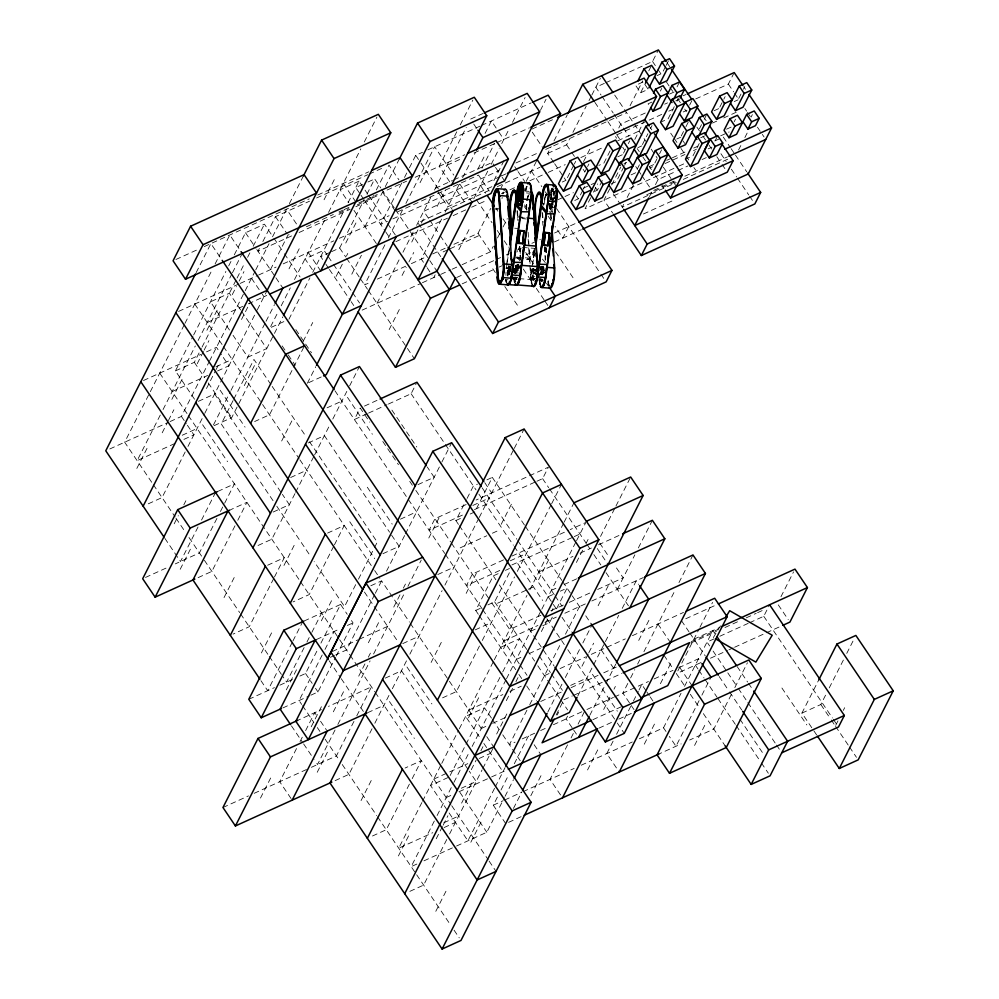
<?xml version="1.0" encoding="UTF-8"?>
<svg xmlns="http://www.w3.org/2000/svg" width="999" height="999" viewBox="0 0 999 999"><rect width="100%" height="100%" fill="white"/><g stroke="black" fill="none" stroke-linecap="round" stroke-linejoin="round"><path stroke-width="0.75" stroke-dasharray="5 3.75" d="M516.208 267.307L516.258 266.308M533.841 268.556L533.953 269.305A5.732 1.399 -85.5 0 0 533.179 275.349A5.732 1.399 -85.5 0 0 534.128 279.046L534.053 279.895M515.609 268.868L515.846 269.917L511.95 269.605M541.046 270.729L541.283 271.915M533.429 279.732L533.616 278.396L537.512 278.696M517.232 266.283L517.132 264.76A7.418 1.811 -85.5 0 0 515.122 273.551M534.415 279.832L534.453 278.983M542.245 279.608L542.12 280.981M542.669 268.294L542.594 266.833M508.429 265.984L508.516 267.307L511.113 267.507M532.942 278.384L533.279 276.86M542.907 279.757L542.819 280.469L538.911 280.182M516.495 277.66L516.495 279.333M540.072 268.082L542.944 268.244L543.194 266.721M515.984 277.01L515.796 278.758M541.258 279.77L541.233 280.756M541.695 268.306L541.745 269.917M518.818 268.431L516.246 267.907M510.664 266.009L510.439 266.958M507.554 275.949L507.842 274.862M506.543 264.91L509.128 246.691M507.105 263.411L506.456 267.969A13.162 3.222 -85.5 0 0 505.944 275.524M507.255 262.35L509.552 246.129M509.502 249.65L508.254 255.319M531.63 283.704A13.162 3.222 -85.5 0 1 531.555 269.942L534.565 248.701M534.552 251.199L531.893 269.967A13.162 3.222 -85.5 0 0 531.98 283.728M534.502 254.72L533.678 257.33M533.753 279.683L533.878 278.871M549.475 204.77L549.662 203.396M550.736 195.866L550.836 195.18A11.401 2.785 -85.5 0 1 553.246 187.375M551.835 202.735L553.334 192.17C553.833 189.897 555.094 194.43 553.746 191.134M552.185 202.76L554.17 191.196M538.961 280.107L541.52 280.419L541.67 279.483M515.634 267.357L518.419 266.908L518.506 265.896L515.896 265.672M541.071 269.368L543.856 268.918L543.931 267.907L541.333 267.67M553.409 192.258L553.683 191.458M553.746 192.283L554.083 191.471L553.259 200.212L554.52 197.74M542.794 274.675L542.882 272.19L543.244 273.451M532.754 275.749L533.179 274.725M509.54 272.178C510.089 265.921 508.329 274.051 509.49 272.39M518.031 266.845L518.431 265.684L515.322 265.422M542.469 266.858L542.332 268.619M543.456 268.856L543.868 267.682L540.759 267.42M552.21 203.684L552.422 204.233M517.032 264.86L516.895 266.621M544.318 273.052L540.422 272.739L544.193 273.489M516.121 278.309L513.199 278.546M533.429 277.797L533.066 278.671L534.94 278.821M516.633 279.221L516.82 277.597L509.989 277.148M517.769 264.71L517.507 266.246L515.484 266.084M507.742 272.727L507.317 273.751L509.915 273.988M515.771 268.144L518.818 267.807L515.971 267.607M554.183 197.715L552.922 200.187L553.921 191.621M552.26 204.033L552.122 203.571M196.179 272.59L210.889 243.581L221.316 259.041M184.253 324.775L124.675 442.207L152.485 483.404M184.952 323.401L212.287 269.518M215.085 263.998L229.807 234.99L242.257 253.446M194.543 399.225L175.424 370.904L192.944 336.363M193.644 334.977L225.886 271.441M228.684 265.909L231.493 260.389M234.29 254.857L245.504 232.755L264.423 224.163L273.114 237.038M160.265 415.072L137.138 460.651L175.437 443.244M163.062 409.54L195.305 345.991M198.114 340.472L231.743 274.163M232.455 272.777L241.558 254.82M136.826 468.431L148.501 445.404M171.865 399.35L183.554 376.336M206.905 330.282L218.594 307.255M175.424 370.904L194.33 362.3L201.336 348.489M202.048 347.103L236.388 279.42M237.088 278.034L244.792 262.837M247.602 257.317L250.399 251.785M253.209 246.266L264.423 224.163M162.2 432.779L167.695 421.94M168.381 420.591L173.876 409.752M197.24 363.698L203.421 351.511M204.108 350.162L208.916 340.684M232.28 294.63L236.401 286.501M239.148 281.094L243.968 271.603M259.365 248.451L257.967 251.211L292.008 235.727M262.862 241.533L275.487 216.671L309.528 201.199M170.067 421.566L181.418 416.408L208.754 362.525M209.453 361.151L244.493 292.07M245.192 290.697L255.007 271.353M255.707 269.967L269.031 243.731M272.527 236.813L286.551 209.191L299.001 227.647M289.348 203.659L304.071 174.65M206.481 388.524L215.409 370.916M216.096 369.568L218.157 365.497M241.521 319.455L249.775 303.197M270.417 269.668L287.937 235.127L290.771 233.841M185.177 451.973L162.05 497.564L145.842 504.932M187.974 446.453L204.383 414.135M204.795 413.299L256.955 310.527M257.367 309.69L267.17 290.347M289.023 268.831L300.699 245.816M324.063 199.763L335.751 176.736M213.486 424.875L230.307 391.72M231.006 390.347L265.347 322.652M266.059 321.266L274.463 304.695M233.067 400.587L221.229 423.926L273.339 501.111M233.754 399.225L253.946 359.428L271.316 385.152M270.692 326.523L278.396 311.326M281.206 305.806L290.309 287.849M294.518 279.558L325.761 217.932M328.571 212.4L360.814 148.863M364.31 141.945L376.923 117.083M174.201 523.788L178.322 515.659M183.816 504.832L185.876 500.761M244.28 385.639L255.956 362.625M214.136 425.649L231.706 417.657L273.751 334.777M274.45 333.391L282.867 316.82M288.898 319.305L309.927 277.859M312.724 272.34L344.555 209.64M348.064 202.722L358.991 181.169L367.682 194.043M198.027 526.985L180.507 561.525L177.023 556.368M201.523 520.079L215.547 492.457M331.543 251.686L339.648 248.002L364.173 199.65M366.97 194.131L374.687 178.933L380.769 187.949M180.195 569.293L191.87 546.266M345.766 243.044L357.442 220.017M373.551 195.467L371.441 199.613L355.844 206.706M376.348 189.947L388.961 165.085L398.926 179.845M303.109 341.471L312.737 322.502M336.089 276.461L342.969 262.912M346.403 256.144L347.777 253.434M216.933 518.394L199.413 552.922L175.3 563.886M220.442 511.476L223.951 504.57M224.65 503.196L234.465 483.853L218.244 491.221M303.846 347.09L269.505 414.785L254.645 421.541M364.985 226.673L382.505 192.133L406.618 181.169M385.314 186.613L399.325 158.978M351.785 274.226L361.413 255.269M401.71 182.992L380.681 224.438L387.437 221.366M404.508 177.472L408.716 169.181M409.415 167.795L415.721 155.369L422.477 152.298M235.002 525.786L211.875 571.378L195.667 578.746M237.799 520.267L246.915 502.31L230.707 509.677M307.355 383.266L315.771 366.695M281.656 441.009L293.331 417.982M384.877 244.855L364.56 284.915L370.229 282.33M388.386 237.937L402.397 210.314M405.906 203.409L434.64 146.766L453.758 175.087M420.03 182.705L431.705 159.678M456.768 131.806L439.248 166.333L451.71 184.79M460.277 124.887L472.889 100.025M224.026 597.602L235.702 574.575M377.01 303.371L400.137 257.779M402.947 252.248L413.998 230.457M416.595 225.337L431.68 195.617M434.478 190.085L466.258 127.46M411.75 242.058L417.932 229.87M421.366 223.102L423.426 219.043M402.073 275.487L406.193 267.357M408.941 261.938L413.761 252.46M437.112 206.418L445.367 190.16M294.955 493.631L271.828 539.21L255.619 546.578M295.654 492.245L313.886 456.331M314.585 454.945L329.995 424.55M332.804 419.031L346.815 391.396M349.625 385.876L359.44 366.533M441.62 219.056L421.303 259.116L426.286 266.496M445.129 212.15L459.84 183.142M462.587 177.685L475.262 152.747M485.077 133.404L491.383 120.966L498.026 130.819M389.16 329.595L400.836 306.568M477.747 169.343L484.615 155.794M273.776 578.384L249.238 626.735L233.029 634.115M274.475 577.01L284.29 557.667L266.721 565.646M481.968 168.169L494.592 143.307M283.978 565.434L295.654 542.407M433.753 277.572L435.152 274.8M473.701 198.826L487.724 171.204M491.221 164.286L499.163 148.639M501.735 143.569L508.978 129.296M512.487 122.39L525.099 97.527M458.816 249.688L470.492 226.661M493.856 180.619L504.17 160.302M261.388 652.959L273.077 629.944M453.921 244.28L478.034 233.316L490.659 208.454M501.161 187.737L502.572 184.965M540.409 110.365L546.016 99.313M333.728 546.228L309.203 594.58L292.982 601.947M334.428 544.842L344.243 525.499L326.673 533.491M388.411 404.046L411.113 393.731L416.308 383.491M292.232 642.345L267.695 690.696L260.751 680.394M292.932 640.971L302.747 621.628M462.125 264.673L490.497 251.773L493.294 246.241M497.502 237.962L499.6 233.816M503.109 226.91L507.317 218.619M526.186 181.418L536.563 160.951M553.783 162.425L547.689 153.421L551.198 146.516M553.995 140.984L567.32 114.735M517.507 218.269L517.944 217.395M304.133 647.564L286.613 682.105L282.267 675.661M306.943 642.032L311.139 633.753M311.85 632.367L321.653 613.024M286.301 689.872L297.989 666.845M321.353 620.804L333.029 597.777M547.689 153.421L566.608 144.818L569.405 139.298M572.914 132.38L586.226 106.144M589.035 100.612L591.133 96.466M591.833 95.092L600.349 78.309M516.908 252.073L517.619 250.674M518.331 249.263L519.405 247.165M299.85 676.086L305.532 673.501L318.144 648.638M320.941 643.106L340.572 604.432L347.215 614.273M520.229 253.546L520.304 247.203L519.867 248.064L521.391 248.189M355.681 584.652L344.543 606.618L314.148 561.588M358.466 579.17L373.788 548.975M374.488 547.602L377.272 542.12L309.528 441.77M322.202 654.969L299.076 700.549L301.673 704.42M325 649.437L334.116 631.48M554.283 200.287L552.385 204.545M573.626 165.409L566.071 180.307L562.287 182.03M574.313 164.061L575.686 161.351M534.702 248.651L529.445 259.016L522.04 258.429M534.615 250.549L529.982 259.665L513.698 258.391M260.477 798.076L272.153 775.062M583.566 161.563L590.434 148.014M310.889 695.179L317.982 691.957L335.502 657.417M336.201 656.043L353.022 622.889L350.537 619.193M586.937 167.844L584.977 171.716L581.193 173.426M587.599 166.558L588.911 163.973M296.516 748.551L279.695 781.705L291.321 798.938M300.025 741.645L302.822 736.126M305.632 730.594L314.747 712.637L317.232 716.333M374.6 594.68L346.566 649.937L335.764 654.845M375.299 593.294L383.017 578.096M386.513 571.191L404.745 535.277M405.444 533.891L441.183 463.436M441.883 462.062L451.698 442.719M582.692 190.547L578.521 198.764L574.737 200.487M583.379 189.186L584.777 186.451M311.213 726.773L322.902 703.758M568.743 226.548L562.912 238.062L555.082 226.473M618.781 127.997L620.716 124.163L646.253 112.562M630.069 105.744L642.682 80.882M605.744 82.742L652.547 61.463L657.742 51.224M648.801 70.879L651.61 65.36M610.077 150.924L603.896 163.112L598.851 165.409M640.621 92.745L648.189 89.298L643.206 81.918L635.639 85.365L640.621 92.745L645.516 83.079M590.671 197.727L585.064 208.779L677.747 166.646M593.468 192.195L597.677 183.916M602.297 180.582L597.439 190.16L593.656 191.883M333.341 711.812L345.03 688.786M368.394 642.744L380.07 619.717M665.496 66.671L662.112 73.327L657.067 75.612M666.171 65.335L668.868 60.015M623.501 153.147L625.586 149.038M628.359 143.569L629.745 140.834M358.716 676.161L365.584 662.612M368.331 657.192L370.404 653.134M393.756 607.092L399.95 594.892M403.384 588.124L405.444 584.065M428.796 538.011L440.484 514.997M335.052 729.982L317.532 764.51L314.922 760.651M337.849 724.45L370.092 660.901M373.589 653.995L405.132 591.833M407.942 586.313L421.253 560.064M609.815 188.674L603.983 200.175L612.662 213.049M611.688 184.99L620.804 167.02M634.815 139.398L644.855 119.593M660.389 91.059L661.738 88.399M623.913 166.671L616.346 181.568L611.313 183.853M624.6 165.31L625.973 162.6M317.22 772.289L328.896 749.262M642.407 144.555L647.901 133.729M650.649 128.309L652.022 125.599M353.958 721.378L336.438 755.918L308.067 768.818M356.768 715.858L371.478 686.837L328.459 706.405M458.479 524.388L455.869 520.529L466.383 499.812M467.082 498.426L473.389 486.001L477.447 484.153M677.06 86.863L679.557 81.955M639.41 164.798L635.264 172.964L630.219 175.262M623.676 204.358L622.277 207.118L676.173 182.617M627.185 197.452L633.491 185.015M674.3 106.643L668.119 118.831L661.813 121.691M677.047 101.224L678.421 98.514M524.463 525.037L492.307 477.397L474.787 511.938L468.032 514.997M654.845 163.049L656.867 159.078M659.552 153.784L661.563 149.813M372.028 728.783L348.901 774.362L333.291 781.468M374.825 723.251L389.548 694.243M392.345 688.723L407.068 659.715M409.865 654.183L442.107 590.634M444.917 585.114L478.558 518.806M479.258 517.42L513.598 449.725M514.298 448.351L524.113 429.008M689.647 105.07L692.257 99.912M649.45 196.566L652.247 191.034M655.494 184.64L658.091 179.533L676.535 171.141M681.243 135.964L685.277 128.022M685.938 126.698L688.623 121.403M701.51 124.688L699.487 128.684L695.704 130.407M704.208 119.368L706.231 115.385M361.051 800.586L372.727 777.572M431.131 662.449L442.807 639.422M466.171 593.381L477.847 570.354M501.211 524.3L512.899 501.286M695.741 98.913L728.358 84.091L733.553 73.851M699.213 143.544L693.031 155.732L685.464 159.178M719.804 107.118L723.139 100.549M723.8 99.238L725.137 96.603M478.334 614.285L475.724 610.426L493.244 575.886L499.999 572.827M536.913 481.231L542.594 478.646L548.439 467.145L476.086 500.024M715.172 140.759L717.769 135.652M738.723 98.514L742.756 90.572M743.418 89.248L744.767 86.601M734.215 121.728L735.514 119.156M487.887 604.894L494.63 601.835L510.751 570.054M409.39 784.14L386.263 829.732L371.403 836.488M412.2 778.621L421.303 760.651L405.094 768.031M479.483 646.003L456.356 691.583L440.134 698.95M482.28 640.471L514.522 576.923M517.32 571.403L550.961 505.094M551.66 503.708L561.475 484.365M751.123 117.07L752.359 114.635M738.561 150L741.358 144.48M744.867 137.575L748.376 130.657M421.853 802.597L398.726 848.188L432.767 832.704M422.552 801.21L441.058 764.759M441.77 763.373L458.591 730.219M459.29 728.845L493.631 661.151M494.33 659.765L526.972 595.379M529.782 589.86L563.424 523.538M564.123 522.165L573.938 502.822M398.414 855.956L410.089 832.929M468.494 717.806L480.182 694.78M503.546 648.738L515.222 625.711M538.586 579.67L550.262 556.643M450.162 775.499L502.022 673.276M502.734 671.89L519.555 638.736L500.636 647.34M434.303 821.053L411.176 866.633L416.858 864.06M437.112 815.521L453.234 783.753M453.933 782.367L469.355 751.972M472.152 746.453L505.794 680.144M506.493 678.758L541.121 610.526M541.833 609.153L575.874 541.995M576.573 540.621L585.801 522.502L570.204 529.595M436.238 838.76L442.432 826.56M443.119 825.211L447.927 815.733M471.278 769.68L476.098 760.202M480.906 750.724L482.967 746.665M506.331 700.611L513.199 687.062M515.946 681.655L518.006 677.584M541.371 631.543L548.239 617.994M551.673 611.226L553.046 608.516M576.411 562.462L583.279 548.926M586.026 543.506L588.086 539.448M552.335 617.132L549.525 622.652L542.769 625.724M556.53 608.841L567.045 588.124L560.289 591.183M461.613 803.109L473.289 780.082M496.653 734.028L508.341 711.013M446.765 839.497L423.638 885.089L407.43 892.457M449.562 833.978L482.092 769.892M482.792 768.506L493.019 748.326M600.536 536.426L615.259 507.417M615.958 506.031L629.969 478.409M526.935 710.177L509.415 744.717L515.097 742.132M529.745 704.657L561.288 642.494M565.484 634.203L579.507 606.568M494.555 788.348L467.919 840.846L430.557 785.476L449.463 776.885M495.254 786.962L505.069 767.619M435.789 911.313L447.465 888.286M470.829 842.244L482.505 819.217M505.744 823.638L493.294 805.194L498.201 795.516M500.998 789.997L508.716 774.799M514.323 763.748L528.334 736.113L530.831 739.809M598.114 605.744L609.79 582.717M456.568 846.003L486.838 832.242L504.358 797.702M505.057 796.328L513.461 779.744M547.814 712.062L562.524 683.041M565.334 677.522L580.044 648.513M582.854 642.981L591.957 625.024L585.302 615.159M617.332 589.373L634.852 554.832M638.361 547.927L652.372 520.304M556.156 715.047L563.186 701.173M557.242 714.972L558.616 712.262M581.98 666.221L588.161 654.033M588.848 652.672L593.668 643.194M513.461 808.441L521.865 791.87M567.557 716.158L566.158 718.918L572.802 728.758M577.784 695.978L604.707 642.944M605.406 641.558L618.731 615.309M622.227 608.403L636.251 580.781L638.736 584.465M530.806 795.766L542.494 772.739M567.557 744.854L550.037 779.395L562.487 797.851M571.053 737.949L574.562 731.043M578.071 724.138L585.077 710.326L613.448 697.427M589.835 715.272L605.244 684.877M605.956 683.491L615.759 664.16M603.683 709.49L611.238 694.592M613.985 689.173L615.359 686.463M638.723 640.421L650.399 617.394M627.809 683.453L622.901 693.119L630.381 704.195M630.606 677.921L634.815 669.642M637.624 664.11L639.722 659.964M643.93 651.685L675.461 589.51M678.97 582.604L692.981 554.982M587.549 769.967L599.238 746.94M613.086 741.158L606.768 753.596L619.23 772.052M616.583 734.253L632.704 702.484M633.403 701.098L638.311 691.433M639.01 690.047L641.82 684.527L645.966 690.671M660.426 683.691L672.102 660.676M677.834 670.928L699.263 628.646M699.962 627.26L712.587 602.397M644.293 744.168L655.968 721.141M639.397 738.761L663.511 727.796L681.031 693.269M684.54 686.35L712.861 630.556L715.471 634.427M699.1 700.661L675.973 746.253L669.33 736.413M701.897 695.142L711.013 677.185M694.58 745.429L706.256 722.402M749.575 622.727L763.76 616.271L768.955 606.043M731.318 694.517L713.798 729.058L689.685 740.022M734.827 687.612L747.439 662.749M780.956 596.74L793.568 571.878M816.683 735.002L801.91 713.111L818.73 679.957M801.91 713.111L820.828 704.52L826.435 693.468M829.232 687.936L843.955 658.928M846.752 653.396L853.758 639.585M835.726 725.324L838.473 719.904M843.281 710.426L844.654 707.717M507.767 273.938L509.44 274.488M533.204 275.949L534.865 276.486M544.105 271.066L541.296 271.241M713.323 637.587L721.902 623.501M535.939 272.552L532.879 272.702L535.489 272.902M507.892 267.757L510.739 267.882M515.322 273.551L515.546 273.339A5.732 1.399 -85.5 0 1 516.758 266.833A5.732 1.399 -85.5 0 1 518.369 268.344M541.308 272.265L544.33 272.652L540.434 272.352M510.501 270.554L507.48 270.592L515.696 270.966M552.097 204.508L551.785 203.546L552.01 204.183M509.003 269.505L508.716 273.114L509.303 269.543M483.229 113.374L470.454 119.168L472.952 122.865M175.899 259.49L198.601 249.176M204.271 246.591L309.24 198.876M317.757 195.005L368.818 171.791M316.621 197.977L367.682 174.75M369.106 174.113L384.702 167.02M358.991 181.169L340.072 189.76L348.763 202.635M427.884 149.838L480.032 126.136M481.456 125.487L531.106 102.909M362.525 184.465L355.769 187.537L360.115 193.968M367.932 182.005L374.687 178.933M604.32 83.392L595.804 87.263L601.023 94.98M306.381 226.748L333.329 214.485M339.011 211.913L343.256 209.977M344.68 209.328L348.938 207.392M358.866 202.884L377.31 194.493M415.134 177.298L464.785 154.733M339.148 213.074L348.951 208.616M357.355 204.795L376.973 195.879M299.101 232.505L350.162 209.291M447.102 165.222L462.699 158.129M474.05 152.972L495.329 143.294M496.74 142.645L529.37 127.822M532.017 129.071L554.72 118.744M435.414 188.249L452.435 180.507M453.858 179.857L492.157 162.45L494.655 166.134M178.546 311.426L238.736 284.066M240.16 283.416L257.18 275.687M258.591 275.037L276.086 267.083M283.179 263.861L333.778 240.859M339.448 238.274L389.098 215.709M397.614 211.838L478.471 175.075L489.26 191.071M392.844 218.906L498.901 170.692M515.921 162.962L538.611 152.635M545.704 149.413L626.56 112.65M651.872 102.098L648.089 103.821L649.75 106.281M669.53 94.068L674.575 91.783M330.182 252.31L320.729 256.606L325.075 263.037M500.337 176.448L423.738 211.264L428.946 218.993M501.76 175.799L506.006 173.863M664.697 104.171L667.532 102.885M683.141 95.792L685.976 94.505M675.774 100.874L679.557 99.163M491.845 186.701L447.877 206.693L437.912 191.933M488.823 190.534L417.894 222.777L441.358 257.542M497.327 186.663L539.885 167.32M661.688 114.398L614.885 135.677L616.62 138.249M668.781 111.176L673.039 109.241M207.218 322.515L242.682 306.393M248.351 303.808L266.795 295.429M395.841 241.658L447.515 218.169M453.196 215.597L468.793 208.491M471.628 207.205L487.237 200.112M501.423 193.669L504.258 192.37M509.94 189.798L515.609 187.213M529.795 180.769L546.815 173.027M548.239 172.377L565.259 164.648M580.856 157.555L603.558 147.228M617.744 140.784L639.023 131.106M683.241 111.95L687.025 110.227M714.098 110.727L719.143 108.441M734.265 101.561L738.049 99.838M617.769 156.806L622.814 154.508M637.936 147.64L641.72 145.916M143.506 380.507L200.861 354.433M206.531 351.848L216.458 347.34L221.441 354.72M676.785 138.998L680.569 137.288M712.487 123.052L716.695 121.141M723.701 117.957L739.11 110.951M624.013 163.611L626.535 162.462M271.341 327.297L284.852 321.154M377.322 279.108L405.694 266.209M411.363 263.624L426.973 256.531M432.642 253.958L446.828 247.502M443.119 251.923L448.726 249.375M450.124 248.739L480.944 234.715M558.004 199.688L563.598 197.14M565.009 196.503L573.414 192.682M583.216 188.224L594.43 183.129M700.686 137.787L704.47 136.064M726.548 129.183L731.593 126.885M649.138 166.658L654.183 164.373M649.725 168.069L652.559 166.783M666.745 160.327L671.003 158.391M672.427 157.755L686.613 151.299M693.693 148.077L697.951 146.141M720.654 135.827L729.158 131.955M215.921 366.795L232.13 359.415M665.134 163.511L685.002 154.483M693.506 150.612L696.353 149.326M714.784 140.946L720.466 138.362M172.178 391.583L207.642 375.462M217.57 370.941L228.921 365.784L222.278 355.944M708.154 148.863L711.937 147.14M362.15 310.127L420.991 283.379M422.402 282.729L439.423 274.987M440.846 274.35L450.774 269.83M452.197 269.181L460.701 265.309M679.158 165.996L686.251 162.775M677.946 170.492L687.886 165.984M702.072 159.54L706.318 157.605M456.68 277.497L463.773 274.275M465.197 273.626L494.98 260.09M496.403 259.44L500.661 257.505M506.331 254.92L509.165 253.634M517.682 249.762L520.516 248.476M531.868 243.319L540.372 239.448M554.557 233.004L577.26 222.677M653.671 190.397L676.36 180.07M684.877 176.211L727.434 156.855M646.715 194.78L676.136 181.406M683.266 179.395L731.505 157.467M198.401 401.323L214.61 393.956L281.531 493.094M462.187 283.853L470.704 279.982M472.127 279.333L497.652 267.732M499.075 267.083L501.91 265.796M517.519 258.704L520.354 257.405M526.023 254.832L534.54 250.961M554.395 241.933L581.343 229.683M109.815 448.963L168.656 422.215M643.443 213.986L672.864 200.612M182.23 435.252L197.09 428.496M183.941 439.373L193.881 434.865L187.238 425.012M308.703 382.654L322.215 376.511M327.048 407.829L341.92 401.074M364.473 406.081L378.646 399.625M367.132 413.723L354.37 419.518L360.214 408.017L369.767 422.177M368.556 413.074L387 404.695M308.179 442.982L324.388 435.601L389.573 532.167M290.659 477.51L306.868 470.142M273.139 512.05L289.348 504.682L282.392 494.38M145.517 577.434L166.796 567.757M417.969 484.627L434.178 477.26L427.222 466.958M400.437 519.168L416.658 511.788M486.9 479.857L492.307 477.397M466.158 504.545L434.952 518.731L429.108 530.244L463.149 514.772M472.852 505.457L489.06 498.076M474.5 509.602L535.501 481.88M382.917 553.696L399.138 546.328L390.447 533.454M455.869 520.529L462.624 517.457M370.804 585.776L381.606 580.869L409.428 622.065M460.177 547.864L486.788 535.764M492.395 533.216L498.002 530.669M304.096 621.016L340.572 604.432M437.812 574.525L454.021 567.157M316.546 639.472L340.259 628.683M347.352 625.461L353.022 622.889M503.533 559.902L472.315 574.088L466.483 585.601L500.524 570.129M512.037 556.031L568.781 530.244M510.227 560.814L526.436 553.446M511.875 564.972L572.864 537.237M574.288 536.588L579.957 534.015M505.407 570.367L509.453 568.518M332.292 651.523L357.817 639.909M359.24 639.273L387.612 626.373M330.357 657.305L334.415 655.469M248.788 699.3L274.45 687.624M279.857 685.177L292.757 679.308M538.898 571.89L572.939 556.418M580.032 553.196L591.383 548.039M598.476 544.805L622.589 533.841M402.772 643.593L418.981 636.226M475.724 610.426L482.48 607.355M497.539 603.234L526.96 589.86M528.359 589.223L535.364 586.038M282.854 707.929L309.478 695.828M551.348 590.347L557.017 587.774M564.11 584.54L576.885 578.746M475.187 629.882L491.396 622.514M548.139 596.715L554.895 593.643M385.252 678.134L401.461 670.766L468.381 769.892M295.829 721.241L321.366 709.627M540.896 615.272L509.69 629.457L490.571 601.136M550.824 610.751L563.598 604.944M569.268 602.372L590.546 592.694M597.639 589.472L623.176 577.859L614.485 564.984M503.846 640.971L537.899 625.486M544.992 622.265L556.331 617.107M564.847 613.236L586.126 603.558M591.795 600.986L643.344 577.547M530.619 631.256L537.362 628.184M367.732 712.662L383.941 705.294M516.308 659.415L523.401 656.193M529.07 653.621L540.422 648.451M222.964 807.504L248.489 795.903M254.171 793.318L306.656 769.455M468.806 710.039L502.847 694.567M509.94 691.333L521.291 686.176M544.467 675.649L550.137 673.064M560.064 668.556L585.601 656.942M591.271 654.357L605.456 647.914M606.88 647.265L625.324 638.885M632.417 635.664L683.478 612.437M685.751 618.768L716.957 604.582M570.679 685.389L586.9 678.009M481.268 728.496L486.938 725.911M492.607 723.338L505.382 717.532M540.709 701.473L562.587 691.52M571.103 687.649L598.051 675.399M603.733 672.814L616.495 667.007M693.955 639.16L719.954 627.335M691.221 641.62L717.844 629.52M563.898 699.787L572.365 695.928M573.776 695.292L621.79 673.463M690.921 642.981L716.458 631.38M724.974 627.509L740.571 620.416M746.241 617.832L756.181 613.324M757.592 612.674L764.685 609.452M714.11 638.848L707.017 642.07L709.627 645.928M719.792 636.263L748.164 623.364M433.766 779.108L467.807 763.636M479.158 758.478L490.509 753.308M522.19 738.91L534.952 733.104M540.634 730.531L548.189 727.085M553.396 724.725L582.242 711.613M614.385 696.99L648.438 681.518M654.108 678.933L673.026 670.341M678.696 667.757L698.551 658.728L701.048 662.412M700.549 662.737L676.423 673.701L685.114 686.575M710.476 658.216L727.497 650.474M728.92 649.837L733.166 647.901M734.59 647.252L781.405 625.973M592.919 719.667L621.153 706.83M461.338 788.236L476.198 781.48L469.243 771.178M446.216 797.564L451.898 794.979M458.991 791.757L490.197 777.572M491.62 776.922L505.669 770.541M598.95 728.134L613.136 721.678M618.806 719.105L632.991 712.649M443.818 822.776L458.678 816.021M444.118 827.547L455.469 822.389M493.294 805.194L503.221 800.674M504.645 800.024L521.665 792.294M523.076 791.645L574.15 768.431M581.243 765.209L632.305 741.982M423.951 860.838L455.157 846.64M508.591 822.352L521.353 816.545M657.055 754.857L681.168 743.893M538.773 270.092L533.354 269.718L535.926 269.967M511.476 271.99C523.751 273.526 504.77 269.468 507.779 271.653M538.049 273.514L532.842 273.089L533.216 273.651M526.198 191.159L529.158 191.396M545.254 194.305L549.15 194.605M526.386 192.932L529.108 193.144M550.973 207.692L552.672 207.817M549.025 211.776L552.922 212.075M495.766 208.242L498.601 208.466M495.329 209.116L498.164 209.328M517.407 216.746L526.286 217.445M519.418 217.52L525.337 217.982M521.94 218.619L526.386 218.968M514.672 228.197L517.632 228.434M522.365 247.402L534.203 248.326M516.57 257.105L529.882 258.154M514.647 257.842L520.566 258.316M540.097 267.245L543.019 267.382M515.571 265.896L518.181 266.096M541.008 267.894L543.618 268.094M515.209 266.246L517.807 266.458L517.894 264.698A7.418 1.811 -85.5 0 0 515.796 273.701M540.634 268.256L543.244 268.456L543.369 267.208M515.422 266.646L518.419 266.908M540.859 268.644L543.856 268.906M508.416 266.683L511.013 266.895M540.109 269.505L544.268 269.83L539.36 270.105M540.384 269.805L544.28 270.117M516.246 267.944L518.856 268.132M540.384 269.842C545.654 269.305 545.192 272.003 540.209 270.754M507.879 267.782L510.489 267.969M510.352 268.269L506.118 267.944A13.162 3.222 -85.5 0 0 505.719 271.728M531.555 269.942L538.386 270.479M510.876 268.344C506.993 266.433 506.805 270.454 510.651 269.505M511.713 268.406L518.681 269.056M538.911 270.554C535.714 268.706 529.732 271.179 536.088 271.503M514.56 269.131L518.456 269.443M507.879 268.981L510.477 269.193M511.775 269.293L515.671 269.605M533.304 270.979L535.914 271.191M514.797 269.942L518.706 270.254M540.234 271.94L544.13 272.252M511.975 269.955L518.481 270.467M514.997 270.342L517.594 270.579M514.985 270.704L517.582 270.929L511.6 270.517M512.15 271.191L518.643 271.703M539.972 273.439L542.782 273.601M507.567 271.678L510.389 271.853M533.004 273.689L538.424 274.063M511.838 272.327L518.331 272.839M539.872 274.538L542.469 274.737M514.635 272.665L518.531 272.977M507.529 272.952L510.127 273.152M509.927 274.325L507.442 274.313M538.811 278.808L541.408 279.008M539.935 279.121L542.532 279.333L542.719 280.644L538.823 280.344M513.411 277.123L517.482 277.472M538.848 279.133L540.796 279.283M539.323 279.458L541.933 279.658L541.933 281.343L539.335 281.131M513.224 277.56L515.821 277.759M510.614 277.61L517.107 278.122M539.947 279.907L542.544 280.132M513.523 278.097L516.121 278.296L516.246 277.485A5.732 1.399 -85.5 0 0 517.007 277.435M510.289 277.934L517.47 278.496M518.956 278.621L531.131 279.57A13.162 3.222 -85.5 0 0 531.618 283.216M510.789 278.134L517.295 278.646M539.385 280.669L547.864 281.343A13.599 3.322 -85.5 0 0 548.513 285.714M510.002 278.821L517.157 279.408M507.03 279.708L508.091 279.782M540.921 268.082L542.944 268.244M541.783 268.057L542.057 269.106M516.358 266.059L516.62 267.108M549.587 206.518L553.296 211.051M549.612 208.516L552.459 212M524.463 204.882L526.935 207.917M524.175 206.518L527.022 210.002M542.432 259.103L545.279 262.587M516.995 257.093L519.855 260.589M743.768 86.738L745.504 89.311M728.358 84.091L733.578 91.808M734.452 93.094L737.924 98.252M744.879 108.541L746.615 111.126M747.489 112.412L750.961 117.557M757.429 127.148L764.073 136.988M723.301 137.075L730.257 147.377M731.118 148.664L734.602 153.809M735.464 155.095L746.765 171.84M667.082 62.825L669.692 66.683M704.445 118.182L706.193 120.767M720.941 153.734L726.148 161.463M731.368 169.181L736.575 176.91M737.449 178.197L748.75 194.93M749.612 196.229L753.096 201.373M652.547 61.463L656.892 67.895M657.767 69.181L662.112 75.624M666.458 82.055L669.068 85.926M669.929 87.213L674.275 93.644M677.759 98.801L680.356 102.66M684.702 109.103L686.438 111.676M696.877 127.123L699.475 130.981M702.959 136.139L705.569 139.997M709.04 145.142L711.65 149.013M716.857 156.731L721.203 163.174M722.077 164.46L725.549 169.605M683.066 140.971L684.727 143.431M670.704 133.192L673.276 137.013M674.138 138.287L677.572 143.369M681.006 148.464L685.302 154.833M686.163 156.106L688.736 159.915M693.893 167.557L695.616 170.105M650.074 127.323L651.81 129.895M614.685 95.055L645.966 141.408M651.186 149.126L657.267 158.142M663.348 167.158L676.385 186.463M601.898 96.266L613.186 113.012M614.06 114.298L622.752 127.173M623.326 128.034L628.833 136.176M637.237 148.626L639.26 151.636M642.744 156.781L645.928 161.501M649.4 166.658L651.435 169.655M655.481 175.662L660.114 182.53M660.988 183.816L664.46 188.973M594.904 102.373L607.067 120.392M607.941 121.678L615.759 133.267M616.633 134.553L620.104 139.71M622.702 147.265L624.437 149.838M635.739 166.571L637.474 169.156M638.349 170.442L640.958 174.301M641.82 175.587L649.762 187.35M613.299 193.818L620.242 204.121M621.116 205.407L622.852 207.979M566.608 144.818L570.953 151.261M571.828 152.547L574.425 156.406M583.116 169.281L584.852 171.853M595.292 187.3L597.027 189.885M554.645 163.711L563.336 176.586M564.21 177.884L565.946 180.457M576.373 195.904L578.109 198.476M532.267 132.168L542.232 146.928M531.381 171.191L541.808 186.638M545.279 191.783L547.015 194.368M556.58 208.529L600.037 272.902M600.899 274.188L604.383 279.333M498.851 132.043L503.833 139.423M514.747 166.708L517.232 170.392M518.069 171.628L524.712 181.468M548.139 216.171L551.61 221.328L551.086 213.511M473.776 124.088L477.097 129.021M555.544 251.823L574.437 279.82M495.479 167.37L501.298 175.986M502.122 177.21L504.62 180.906M778.283 604.882L788.248 619.642M480.482 185.477L485.689 193.194M496.116 208.641L497.864 211.226M503.071 218.943L507.417 225.387M525.674 252.422L534.365 265.297M546.528 283.316L548.264 285.889M763.76 616.271L832.417 717.981M833.291 719.268L836.762 724.425M820.828 704.52L830.381 718.681M831.255 719.967L834.727 725.112M835.601 726.398L848.638 745.716M849.5 747.002L856.455 757.304M476.373 199.563L492.02 222.74M497.227 230.457L499.837 234.315M504.183 240.759L509.403 248.489M523.301 269.081L532.867 283.241M536.338 288.399L544.168 299.987M545.029 301.273L548.501 306.418M459.84 184.103L472.015 202.123M456.343 190.047L465.472 203.571M478.034 233.316L490.497 251.773M781.917 688.011L806.83 724.912M492.782 268.719L495.367 272.527M504.807 286.538L517.694 305.619M415.721 155.369L420.067 161.801M420.941 163.087L440.059 191.421M440.934 192.707L452.222 209.44M737.2 666.608L747.627 682.055M748.501 683.341L752.846 689.785M429.82 220.28L439.385 234.44M440.247 235.727L447.202 246.029M713.111 651.086L737.437 687.137M738.311 688.423L747.002 701.298M747.864 702.584L775.674 743.78M776.548 745.067L780.893 751.51M681.493 620.704L688.973 631.78M689.797 633.004L705.244 655.893M719.155 676.498L728.708 690.659M729.582 691.945L741.745 709.964M739.959 719.255L763.161 753.621M381.643 189.236L394.68 208.541M395.542 209.827L436.963 271.204M382.505 192.133L394.967 210.589M427.11 267.732L432.092 275.112M695.341 665.097L697.951 668.955M698.813 670.242L704.033 677.971M704.907 679.258L717.07 697.277M717.944 698.576L735.314 724.325M736.188 725.611L760.526 761.65M761.388 762.949L768.343 773.238M368.544 195.329L386.8 222.365M387.662 223.651L395.492 235.24M657.941 624.05L670.404 642.507M599.712 543.106L609.265 557.267M360.989 195.255L363.599 199.113M364.46 200.412L385.314 231.306M385.901 232.168L389.66 237.737M679.645 667.332L692.095 685.776M597.29 548.563L608.091 564.547M663.973 655.244L673.101 668.768M690.334 694.293L699.899 708.453M703.371 713.611L726.261 747.514M343.281 183.391L355.744 201.848M542.594 478.646L548.676 487.662M549.55 488.948L586.051 543.031M586.913 544.318L590.397 549.462M593.868 554.607L600.824 564.91M606.031 572.639L629.795 607.829M353.983 210.364L377.447 245.117M646.803 691.907L649.288 695.591M650.124 696.827L654.27 702.971M339.648 248.002L345.729 257.018M346.591 258.304L359.628 277.622M360.502 278.908L367.457 289.198M368.319 290.497L406.556 347.14M407.43 348.426L414.385 358.728M663.511 727.796L666.008 731.493M525.337 526.323L561.838 580.394M562.699 581.68L571.391 594.555M572.265 595.841L581.992 610.264M601.198 649.85L613.661 668.306M484.74 482.642L491.695 492.932M327.422 255.382L323.938 250.237L305.032 258.828L313.723 271.703M328.284 256.668L332.63 263.112M333.504 264.398L351.748 291.433M352.622 292.719L359.578 303.022M631.206 705.431L635.364 711.575M482.117 487.787L516.87 539.285M517.744 540.571L554.245 594.642M555.119 595.928L562.062 606.231M325.949 264.323L328.546 268.194M329.42 269.48L350.274 300.374M351.149 301.661L353.758 305.532M411.113 393.731L475.999 489.86M478.896 494.143L513.374 545.217M514.235 546.503L552.484 603.159M553.346 604.445L556.83 609.59M562.037 617.32L572.215 632.392M308.241 252.46L320.704 270.916M517.694 563.548L542.607 600.461M592.432 674.275L617.345 711.176M275.487 216.671L287.113 233.891M546.915 618.793L564.298 644.542M567.782 649.687L616.445 721.79M617.32 723.076L624.263 733.378M391.895 410.089L416.808 447.003M273.976 238.324L283.541 252.485M284.403 253.771L300.05 276.948M459.353 525.686L495.854 579.757M499.325 584.902L554.083 666.008M539.26 655.993L550.424 672.539M551.286 673.813L562.449 690.359M245.504 232.755L255.931 248.202M256.805 249.488L275.05 276.536M275.924 277.822L282.879 288.112M494.63 601.835L526.785 649.462M527.372 650.324L534.615 661.051M537.799 665.771L559.815 698.388M560.689 699.675L567.632 709.977M382.804 441.483L398.451 464.66M409.752 481.393L412.35 485.264M415.834 490.409L450.599 541.908M451.461 543.194L489.697 599.837M573.638 729.994L578.621 737.374M347.452 397.327L372.365 434.24M295.854 329.608L311.501 352.784M334.965 390.771L444.755 553.421M445.329 554.283L482.117 608.778M482.704 609.64L519.205 663.711M520.067 664.997L527.022 675.299M251.498 278.259L261.463 293.019M262.3 294.255L263.961 296.715M479.195 615.584L515.696 669.655M518.881 674.375L522.365 679.52M526.71 685.963L536.563 700.549M282.155 345.929L287.375 353.658M288.236 354.945L295.192 365.247M367.295 487.225L392.207 524.138M240.672 309.965L229.37 293.231L210.464 301.823L229.583 330.157M241.546 311.251L266.745 348.589L247.827 357.192L233.054 335.302M534.153 744.73L540.796 754.57M272.19 386.438L306.056 436.613M491.458 718.106L484.503 707.804L465.596 716.408L480.369 738.298M492.332 719.392L499.275 729.695M502.759 734.839L521.041 761.937M349.775 521.765L374.687 558.666M194.768 304.058L222.577 345.254M223.439 346.541L299.051 458.553M299.925 459.84L373.788 569.28M374.662 570.566L379.87 578.284M410.289 623.351L448.526 679.994M449.4 681.281L483.291 731.493M486.763 736.65L493.718 746.952M483.841 743.443L502.959 771.765M364.435 592.032L398.401 642.357M220.142 390.209L245.055 427.122M406.993 667.02L431.905 703.92M194.33 362.3L204.758 377.747M208.242 382.904L231.706 417.657M276.81 506.256L310.677 556.431M459.89 792.332L486.838 832.242M202.622 424.75L227.535 461.663M389.473 701.56L414.385 738.461M159.715 373.127L187.525 414.335M188.399 415.621L299.925 580.844M300.512 581.705L349.75 654.657M350.05 655.082L374.8 691.758M375.249 692.419L450.861 804.432M451.723 805.718L488.224 859.789M489.098 861.076L496.053 871.378M181.418 416.408L186.401 423.788M329.108 660.676L340.397 677.422M341.271 678.708L363.361 711.438M305.532 673.501L312.175 683.341M315.497 688.261L317.982 691.957M320.554 721.253L326.373 729.857M153.359 484.69L175.087 516.87M175.949 518.169L185.514 532.33M188.986 537.474L203.571 559.078M204.395 560.302L239.685 612.574M240.559 613.861L268.369 655.069M269.231 656.355L281.393 674.375M302.547 705.706L313.848 722.439M317.32 727.584L319.93 731.455M325.137 739.173L338.936 759.602M342.257 764.522L376.71 815.571M377.572 816.857L415.809 873.501M416.683 874.787L450.574 924.999M454.058 930.156L459.265 937.874M164.86 538.349L176.161 555.082M291.458 725.886L302.747 742.632M303.621 743.918L314.048 759.365M508.766 265.771L508.828 266.496M550.474 204.183L550.986 211.95M550.012 204.658L550.574 213.212M550.849 217.482L551.036 220.342M549.525 203.584L550.649 220.704M546.153 247.677L546.628 254.807M545.891 247.652L546.403 255.432M545.616 247.115L546.128 254.895M542.607 212.849L543.219 222.178M544.855 247.065L545.666 259.515M542.095 212.537L542.932 225.374M544.343 246.765L545.367 262.45M528.184 232.292L530.319 267.133M530.531 267.994L531.131 279.57M528.134 239.098L530.794 279.545A13.162 3.222 -85.5 0 0 531.281 283.192M517.507 210.864L518.144 220.442M519.83 246.241L520.704 259.453M517.007 210.801L517.782 220.18M519.517 246.616L520.254 260.24M514.485 270.267L514.722 273.838M542.332 274.762L542.569 272.153L541.982 274.725M539.885 284.44A13.599 3.322 -85.5 0 1 539.46 281.518M540.684 284.478A11.838 2.897 -85.5 0 1 539.822 279.807M543.518 205.282A13.599 3.322 -85.5 0 1 543.731 203.321M544.53 198.776A13.599 3.322 -85.5 0 1 546.878 193.107M544.055 204.258A11.838 2.897 -85.5 0 1 546.94 194.73M549.388 285.639A11.838 2.897 -85.5 0 1 548.301 280.482M502.534 193.943A13.599 3.322 -85.5 0 1 503.134 192.145M501.998 198.564A11.838 2.897 -85.5 0 1 502.197 197.465M503.184 193.831A11.838 2.897 -85.5 0 1 503.971 192.12M506.106 282.292A13.599 3.322 -85.5 0 1 505.619 279.545M506.993 282.292A11.838 2.897 -85.5 0 1 506.218 279.745A13.162 3.222 -85.5 0 0 506.693 282.292M543.743 204.545A11.576 2.835 -85.5 0 1 543.843 203.721M544.53 199.85A11.576 2.835 -85.5 0 1 546.952 194.705M549.388 285.801A11.576 2.835 -85.5 0 1 548.039 280.319M514.335 282.342A13.162 3.222 -85.5 0 1 513.748 277.035M517.932 264.723A7.418 1.811 -85.5 0 1 518.868 268.381M517.007 279.046A7.418 1.811 -85.5 0 1 515.334 277.185M510.077 265.946A5.732 1.399 -85.5 0 1 510.539 272.228M508.054 276.011A5.732 1.399 -85.5 0 1 507.867 270.629A5.732 1.399 -85.5 0 1 509.103 266.009M525.649 189.211A13.162 3.222 -85.5 0 1 526.485 186.313M525.724 191.234A11.401 2.785 -85.5 0 1 527.222 186.313M525.649 190.934A13.162 3.222 -85.5 0 1 526.823 186.338M514.685 282.367A13.162 3.222 -85.5 0 1 514.098 277.06M514.473 269.543A13.162 3.222 -85.5 0 1 514.597 268.606M518.244 264.723A7.418 1.811 -85.5 0 1 519.205 268.406M515.684 277.223A7.418 1.811 -85.5 0 0 516.97 279.345A7.418 1.811 -85.5 0 1 516.033 277.322M515.459 273.676A7.418 1.811 -85.5 0 1 517.494 264.76M526.223 209.365A13.162 3.222 -85.5 0 1 529.445 192.233M526.56 209.39A13.162 3.222 -85.5 0 1 529.545 192.607M535.701 274.226A7.418 1.811 -85.5 0 1 535.639 274.737M534.515 279.445A7.418 1.811 -85.5 0 1 534.39 279.72M533.191 280.632A7.418 1.811 -85.5 0 1 532.067 275.986A7.418 1.811 -85.5 0 1 532.929 268.531M533.179 280.282A7.418 1.811 -85.5 0 1 533.279 268.494M515.147 282.492A13.162 3.222 -85.5 0 1 514.51 278.271M514.81 282.467A13.162 3.222 -85.5 0 1 514.173 278.234M518.581 264.747A7.418 1.811 -85.5 0 1 519.468 267.47M526.735 210.24A11.401 2.785 -85.5 0 1 527.11 201.598M527.934 197.502A11.401 2.785 -85.5 0 1 529.47 193.881M532.28 283.666A11.401 2.785 -85.5 0 1 531.231 278.684M515.771 281.893A11.401 2.785 -85.5 0 1 514.947 277.397M533.304 279.845A7.418 1.811 -85.5 0 1 533.628 268.519M539.922 284.915A13.162 3.222 -85.5 0 1 539.423 282.33M540.996 274.625A5.732 1.399 -85.5 0 1 542.594 268.344A5.732 1.399 -85.5 0 1 543.918 272.465M550.736 192.907A13.162 3.222 -85.5 0 1 552.372 187.163M553.221 207.168A9.341 2.285 -85.5 0 1 550.986 203.284M550.911 199.725A9.341 2.285 -85.5 0 1 553.096 189.51M553.084 207.517A9.341 2.285 -85.5 0 1 551.323 203.309M551.248 199.75A9.341 2.285 -85.5 0 1 553.184 189.935M506.343 282.267A13.162 3.222 -85.5 0 1 505.844 279.683M550.786 194.743A13.162 3.222 -85.5 0 1 552.709 187.188M540.259 284.94A13.149 3.222 -85.5 0 1 539.71 273.439M550.924 203.521A9.653 2.36 -85.5 0 0 553.134 207.555A9.653 2.36 -85.5 0 1 551.111 203.746M550.836 199.713A9.653 2.36 -85.5 0 1 553.259 189.011M553.121 207.804A9.653 2.36 -85.5 0 1 551.261 203.546M551.173 199.75A9.653 2.36 -85.5 0 1 553.246 189.535M550.649 191.084A9.653 2.36 -85.5 0 1 553.508 189.598A9.653 2.36 -85.5 0 1 553.97 199.713M553.171 204.046A9.653 2.36 -85.5 0 1 549.475 204.171M550.998 199.987A9.653 2.36 -85.5 0 1 553.184 189.348M543.331 266.683L540.634 266.433L543.331 266.708"/><path stroke-width="1.5" d="M518.256 200.187L518.469 201.873L521.915 195.729L521.728 193.669L519.355 197.54L520.379 188.861L518.593 201.511L520.454 188.836M509.989 240.622L516.883 192.07A13.162 3.222 -85.5 0 1 521.528 182.904A13.162 3.222 -85.5 0 1 522.577 199.038L531.056 199.713L520.304 275.587A13.162 3.222 -85.5 0 1 515.347 284.278M509.902 243.694L517.22 192.095A13.162 3.222 -85.5 0 1 521.865 182.942A13.162 3.222 -85.5 0 1 522.927 199.063L512.162 274.937A13.162 3.222 -85.5 0 1 507.617 284.216M510.152 245.055L515.809 205.207M520.179 189.585L518.868 200.936L521.416 193.644L521.79 196.204M519.155 200.787L520.666 189.161L520.379 190.285M507.28 284.191A13.162 3.222 -85.5 0 0 511.825 274.912L522.539 198.601A11.401 2.785 -85.5 0 0 521.628 184.628A11.401 2.785 -85.5 0 0 517.594 192.557L516.046 203.521L520.991 209.565M519.83 230.382L518.493 243.419L519.692 231.83M520.267 230.906L524.363 231.231L520.204 230.844L518.431 243.344L522.589 243.731L523.926 230.694M522.589 243.731L523.976 230.769L519.88 230.444M522.889 251.711L523.326 248.651M528.983 208.803L529.17 207.442M529.957 201.96L530.144 200.587M535.639 241.109L542.307 194.068A13.162 3.222 -85.5 0 1 546.952 184.915A13.162 3.222 -85.5 0 1 548.014 201.049L537.25 276.923A13.162 3.222 -85.5 0 1 532.117 285.227M535.851 241.995L542.644 194.093A13.162 3.222 -85.5 0 1 547.302 184.94A13.162 3.222 -85.5 0 1 548.351 201.074L537.599 276.948A13.162 3.222 -85.5 0 1 532.455 285.264M536.013 243.993L541.233 207.205M539.01 263.836L546.178 213.249M545.267 232.38L543.931 245.417L545.317 232.455L549.413 232.767L548.026 245.742L549.35 232.705M547.964 245.667L549.737 233.167L545.641 232.842L549.8 233.242M547.889 256.78L548.326 253.721M549.85 242.994L550.287 239.922M554.895 207.38L555.194 205.332M540.784 286.288A13.149 3.222 -85.5 0 0 545.729 277.585L556.493 201.711A13.162 3.222 -85.5 0 0 556.543 188.574A13.162 3.222 -85.5 0 0 553.446 185.914M520.117 188.811L518.431 201.536M518.631 201.436L519.218 200.861L518.931 201.536M521.803 195.841L521.241 193.831M520.242 188.873L520.566 188.873M521.416 195.929L521.49 194.018M521.715 196.041L518.606 201.536M185.514 279.233L203.047 244.705L316.521 193.107L304.071 174.65L190.584 226.249L173.064 260.789L185.514 279.233L412.487 176.049L400.025 157.592L371.653 170.492M195.467 273.976L105.769 450.799L163.986 537.062M303.371 176.036L321.591 140.122L378.334 114.323L390.784 132.78L320.704 270.916M143.132 506.168L248.264 298.951L267.17 290.347M266.758 291.196L334.041 158.566L390.784 132.78M275.162 303.309L282.879 288.112M217.432 491.595L177.722 509.652L142.682 578.721L155.132 597.177L194.855 579.12M283.566 315.434L301.785 279.52M155.132 597.177L190.172 528.096L229.895 510.039M250.587 423.376L285.627 354.308L304.545 345.704M399.325 158.978L417.545 123.064L474.288 97.265L486.75 115.722L451.71 184.79M227.997 510.901L192.957 579.982L259.877 679.108M316.471 365.309L430.007 141.521L486.75 115.722M396.353 236.526L326.273 374.662L323.564 375.899M252.922 547.814L340.522 375.137L359.44 366.533L426.348 465.671M230.332 635.339L265.372 566.271M476.61 150.062L482.917 137.625L539.66 111.826L527.197 93.382L484.64 112.725M453.096 210.727L418.057 279.795L436.963 271.204L472.015 202.123M358.104 311.963L395.467 367.32L430.507 298.251L459.353 285.14M467.619 153.434L495.991 140.534L508.441 158.991L490.921 193.531L269.63 294.131M290.284 603.171L325.324 534.103M455.269 278.147L414.385 358.728L395.467 367.32M539.66 111.826L504.62 180.906L494.68 185.414M492.507 208.891L492.944 208.029A11.838 2.897 -85.5 0 1 495.229 191.933A11.838 2.897 -85.5 0 1 498.863 196.366L503.346 264.81A11.838 2.897 -85.5 0 1 501.073 280.906A11.838 2.897 -85.5 0 1 497.44 276.473L492.944 208.029M303.684 621.191L283.828 630.232L248.788 699.3L261.238 717.757L281.106 708.728M536.75 160.602L560.576 113.624L548.126 95.18L532.517 102.273M521.628 194.056L519.293 197.964M518.856 200.986L521.378 196.016M261.238 717.757L296.291 648.676L316.146 639.647M568.019 113.362L582.742 84.341L658.391 49.95L666.208 61.538M511.376 230.357L511.813 229.483M297.714 720.379L258.004 738.436L222.964 807.504L235.414 825.961L331.88 782.105M497.44 276.473L497.002 277.335A13.599 3.322 -85.5 0 0 501.173 282.43A13.599 3.322 -85.5 0 0 503.796 263.948L512.262 264.623A13.599 3.322 -85.5 0 1 510.764 280.082A13.599 3.322 -85.5 0 1 506.78 284.041M503.346 264.81L503.796 263.948M315.197 640.084L280.157 709.153L290.584 724.6M533.778 219.543L534.215 218.681L528.296 218.219M511.825 265.484L507.779 196.179A13.599 3.322 -85.5 0 0 504.17 190.147M563.486 191.134L575.162 168.107L582.729 164.673L577.747 157.28L570.179 160.727L558.503 183.754L563.486 191.134L571.053 187.687L583.304 163.549L590.871 160.102L595.854 167.495L589.959 179.096L582.392 182.53L577.41 175.15M235.414 825.961L270.454 756.892L366.92 713.036M535.576 246.928L536.013 246.066L524.175 245.13M422.652 557.292L365.909 583.091L295.829 721.241L308.279 739.697L378.371 601.548L435.114 575.749M327.66 658.528L432.779 451.323L451.698 442.719L481.243 486.488M442.232 258.828L492.632 333.504L498.476 321.99L611.962 270.404L537.212 159.678L507.43 173.214M575.936 209.578L584.278 193.169L591.833 189.723L586.85 182.342L579.283 185.777L570.953 202.198L575.936 209.578L583.503 206.144L598.201 177.185L605.769 173.739L610.751 181.131L603.184 184.565L594.855 200.986L589.872 193.606M582.392 182.53L588.286 170.929L595.854 167.495M637.737 81.219L644.043 68.794L651.61 65.36L656.593 72.74L649.025 76.174L645.516 83.079M601.311 173.938L612.986 150.911L620.554 147.465L615.571 140.085L608.004 143.531L596.328 166.546L601.311 173.938L608.878 170.492L623.576 141.533L631.143 138.087L636.126 145.479L628.558 148.913L621.615 162.6M648.888 87.924L661.975 62.113L669.542 58.679L674.525 66.059L667.095 80.707L659.527 84.141L654.545 76.761M292.158 800.162L327.197 731.093M653.496 93.169L655.519 89.173L663.086 85.727L668.069 93.119L660.501 96.553L653.071 111.201L650.586 107.505M659.527 84.141L666.957 69.505L674.525 66.059M608.791 185.002L613.773 192.382L625.449 169.368L633.016 165.921L628.034 158.541L620.466 161.975L602.422 197.54L594.855 200.986M549.375 307.704L555.219 296.191L549.138 287.188M644.63 120.055L656.543 96.566L644.08 78.122L557.554 117.457M628.483 160.527L645.841 126.324L653.408 122.889L658.391 130.27L646.703 153.297L639.135 156.731L634.153 149.35M680.182 97.927L684.54 89.336L679.557 81.955L671.99 85.39L660.639 107.755L653.071 111.201M627.697 176.411L632.679 183.791L642.357 164.723L649.912 161.289L644.929 153.908L637.374 157.343L621.328 188.948L613.773 192.382M639.135 156.731L650.824 133.716L658.391 130.27M665.534 129.645L677.21 106.631L684.777 103.184L679.795 95.804L672.227 99.251L660.551 122.265L665.534 129.645L673.101 126.211L685.351 102.073L692.919 98.626L697.901 106.006L692.007 117.607L684.44 121.054L679.457 113.674M673.863 98.913L676.972 92.77L684.54 89.336M505.194 437.612L329.982 782.966L442.095 949.05L461.001 940.446L531.093 802.309L493.718 746.952L598.851 539.735L524.113 429.008L505.194 437.612L579.932 548.326L404.72 893.693M646.615 167.807L651.598 175.187L659.165 171.753L667.894 154.545L662.911 147.165L655.344 150.599L640.247 180.344L632.679 183.791M651.598 175.187L660.327 157.979L667.894 154.545M677.984 148.102L686.713 130.894L694.28 127.46L689.298 120.08L681.73 123.514L673.001 140.722L677.984 148.102L685.551 144.668L699.35 117.482L706.905 114.048L711.887 121.428L705.144 134.74M684.44 121.054L690.334 109.453L697.901 106.006M611.962 270.404L606.118 281.905L492.632 333.504M648.751 197.952L634.727 225.574L748.214 173.976L771.578 127.934L748.975 94.455M697.14 136.151L685.464 159.178L690.446 166.558L698.014 163.124L709.69 140.097L704.707 132.717L697.14 136.151L702.122 143.531L690.446 166.558M698.251 136.838L704.332 124.875L711.887 121.428M716.558 119.256L724.562 103.484L732.13 100.037L727.147 92.657L719.58 96.104L711.575 111.876L716.558 119.256L724.125 115.822L739.21 86.076L746.777 82.63L751.76 90.01L743.031 107.218L735.464 110.664L730.481 103.272M613.536 214.335L641.346 255.544L647.19 244.031L760.664 192.432L747.639 173.127M665.334 190.26L670.554 197.977L682.23 174.962L654.42 133.754M710.202 139.098L704.37 150.574L709.352 157.954L716.92 154.52L722.752 143.032L717.769 135.652L710.202 139.098L715.184 146.478L709.352 157.954M729.919 118.731L724.025 130.332L729.008 137.712L736.575 134.278L742.457 122.665L737.474 115.285L729.919 118.731L734.902 126.111L729.008 137.712M735.464 110.664L744.193 93.456L751.76 90.01M367.357 838.323L402.397 769.255M437.437 700.187L542.569 492.969L561.475 484.365M746.653 114.41L742.944 121.728L747.926 129.108L755.494 125.674L759.203 118.357L754.22 110.976L746.653 114.41L751.635 121.791L747.926 129.108M721.827 143.931L733.129 160.677L727.284 172.19L670.554 197.977M760.664 192.432L754.832 203.946L641.346 255.544M505.769 766.245L643.131 495.479L630.681 477.023L573.938 502.822M514.173 778.371L547.102 713.436M537.425 701.835L550.461 721.153L567.981 686.613M554.045 719.205L542.082 742.781L591.508 720.316M442.095 949.05L512.175 810.901L531.093 802.309M522.564 790.484L540.796 754.57M577.085 697.352L569.38 712.549L550.461 721.153M629.795 607.829L664.834 538.761L652.372 520.304L622.589 533.841M578.621 737.374L589.135 716.645M616.458 662.774L648.701 599.225L639.572 585.701M562.487 797.851L597.527 728.771L508.366 769.317M554.944 667.307L605.357 741.97L622.877 707.442L641.783 698.838L591.383 624.163M644.755 576.91L692.981 554.982L705.444 573.438L624.263 733.378L605.357 741.97M619.23 772.052L654.27 702.971M686.313 611.151L714.685 598.251L727.147 616.708L657.055 754.857L669.517 773.301L726.261 747.514L761.3 678.433L748.838 659.989L634.415 712.012M669.517 773.301L704.557 704.233L761.3 678.433M718.381 603.933L794.979 569.118L807.429 587.562L789.909 622.102L782.816 625.324M725.099 745.791L751.173 784.415L768.693 749.874L844.342 715.484L769.605 604.757M818.73 679.957L836.95 644.043L855.868 635.439L893.231 690.809L858.191 759.877L839.285 768.481L817.557 736.288M844.342 715.484L838.498 726.997L781.767 752.796M839.285 768.481L874.325 699.4L893.231 690.809M725.798 617.107L729.695 610.701L772.202 635.227L755.843 662.112L715.983 639.123M530.794 127.173L560.576 113.624M394.967 210.589L508.441 158.991M543.056 148.164L656.543 96.566M687.387 93.856L734.203 72.577L742.894 85.452M541.308 166.671L644.855 119.593L649.2 126.036M734.902 126.111L742.457 122.665M702.122 143.531L709.69 140.097M751.635 121.791L759.203 118.357M361.313 305.594L342.395 314.198L314.585 273.002M715.184 146.478L722.752 143.032M724.762 149.213L771.578 127.934M578.683 222.04L682.23 174.962M728.858 156.219L765.734 139.448M582.767 229.033L733.129 160.677M380.07 398.988L416.958 382.217L483.866 481.343M586.388 521.278L643.131 495.479M579.932 548.326L598.851 539.735M578.296 578.096L664.834 538.761M563.811 608.803L544.892 617.407L432.779 451.323M543.256 647.165L705.444 573.438M528.758 677.871L509.852 686.475L222.19 260.327M509.64 715.596L538.011 702.697M619.33 665.721L727.147 616.708M721.378 626.685L807.429 587.562M623.201 672.814L689.572 642.644L667.757 685.639L640.933 697.839M474.812 755.544L493.718 746.952M524.188 815.259L658.953 753.995M496.053 871.378L477.135 879.982L365.022 713.898M751.173 784.415L770.079 775.823L787.599 741.283L753.708 691.071M521.166 182.467L528.958 183.092M546.603 184.478L554.395 185.09M496.928 188.636L505.407 189.31M511.313 234.678L509.677 209.79A13.162 3.222 -85.5 0 1 512.225 191.908A13.162 3.222 -85.5 0 1 516.258 196.84L516.795 199.975M530.894 191.583A13.162 3.222 -85.5 0 1 532.867 198.152L537.699 266.621A13.162 3.222 -85.5 0 1 536.188 281.805A13.162 3.222 -85.5 0 1 532.28 285.202M493.543 195.28L495.142 195.404M499.925 196.453L498.863 196.366L499.3 195.504A13.599 3.322 -85.5 0 0 495.479 189.785A13.599 3.322 -85.5 0 0 492.42 206.356M506.805 196.99L507.779 196.179L499.3 195.504L503.958 264.997A11.576 2.835 -85.5 0 1 501.735 280.731A11.576 2.835 -85.5 0 1 498.176 276.398L493.693 207.954A11.576 2.835 -85.5 0 1 495.929 192.208A11.576 2.835 -85.5 0 1 499.475 196.553L499.138 196.528A11.576 2.835 -85.5 0 0 495.579 192.183A11.576 2.835 -85.5 0 0 493.356 207.917L497.839 276.373A11.576 2.835 -85.5 0 0 501.398 280.707A11.576 2.835 -85.5 0 0 503.621 264.972L499.138 196.528M548.014 201.049L556.493 201.711M509.677 209.79L511.675 234.915M518.119 242.944L522.202 243.269M543.543 244.955L547.639 245.267M543.868 245.342L548.026 245.742M537.699 266.621L521.078 265.309A13.162 3.222 -85.5 0 1 519.667 280.132A13.162 3.222 -85.5 0 1 515.846 284.228M547.589 267.407L554.657 267.957A13.599 3.322 -85.5 0 1 553.096 283.641A13.599 3.322 -85.5 0 1 549.05 287.15M511.825 274.912L520.304 275.587M537.25 276.923L545.729 277.585M502.747 277.56L511.226 278.221M501.735 279.283L503.321 279.408M516.758 284.902L533.029 286.189M508.266 284.565L516.058 285.177M499.363 284.203L507.842 284.865M541.87 287.537L550.349 288.199M553.983 213.861L546.565 213.724L540.859 206.743M528.546 211.863L521.128 211.713L515.422 204.745M546.803 264.448L539.385 264.298L536.538 260.814M521.378 262.45L513.948 262.3L511.101 258.803M739.21 86.076L744.193 93.456M719.58 96.104L724.562 103.484M671.428 69.268L691.42 98.876M696.628 106.593L703.583 116.895M709.665 125.911L716.62 136.214M661.975 62.113L666.957 69.505M699.35 117.482L704.332 124.875M685.351 102.073L690.334 109.453M671.99 85.39L676.972 92.77M672.227 99.251L677.21 106.631M667.007 95.217L671.99 102.597M691.92 132.118L696.902 139.51M681.73 123.514L686.713 130.894M644.043 68.794L649.025 76.174M655.519 89.173L660.501 96.553M645.841 126.324L650.824 133.716M655.344 150.599L660.327 157.979M601.648 75.749L612.949 92.482M637.374 157.343L642.357 164.723M623.576 141.533L628.558 148.913M582.742 84.341L594.03 101.086M608.004 143.531L612.986 150.911M620.466 161.975L625.449 169.368M615.247 157.954L620.229 165.335M623.726 209.266L647.19 244.031M598.201 177.185L603.184 184.565M583.304 163.549L588.286 170.929M570.179 160.727L575.162 168.107M579.283 185.777L584.278 193.169M836.95 644.043L874.325 699.4M477.934 130.245L482.917 137.625M487.425 195.767L494.38 206.069M509.153 227.959L511.763 231.818M417.545 123.064L430.007 141.521M717.207 637L736.325 665.322M448.064 247.315L498.476 321.99M706.118 657.18L718.281 675.212M742.619 711.251L768.693 749.874M436.388 270.342L449.425 289.66M701.872 663.648L711.013 677.185M392.857 242.457L430.507 298.251M692.095 685.776L704.557 704.233M321.591 140.122L334.041 158.566M572.464 632.767L622.877 707.442M340.522 375.137L415.259 485.851M241.109 251.723L334.091 389.485M190.584 226.249L203.047 244.705M305.482 444.205L380.219 554.932M365.909 583.091L378.371 601.548M175.849 312.662L362.699 589.46M512.175 810.901L400.062 644.817L343.331 670.616L330.869 652.16M195.692 402.56L270.442 513.274M382.542 679.357L457.292 790.084M140.809 381.73L328.234 659.39M283.828 630.232L296.291 648.676M177.722 509.652L190.172 528.096M258.004 738.436L270.454 756.892M551.898 225.961L554.657 267.957M551.972 234.603L552.447 241.733M552.909 248.863L553.371 255.981M553.933 264.548L554.22 268.818A11.838 2.897 -85.5 0 1 550.799 286.338M541.995 203.509L541.683 198.838A13.599 3.322 -85.5 0 0 537.899 193.082A13.599 3.322 -85.5 0 0 534.815 209.503M541.533 203.983L541.246 199.7A11.838 2.897 -85.5 0 0 537.624 195.267A11.838 2.897 -85.5 0 0 535.339 211.363L536.925 235.602M532.867 198.152L537.362 266.596A13.162 3.222 -85.5 0 1 535.851 281.78A13.162 3.222 -85.5 0 1 531.93 285.165M532.979 207.33L533.129 209.703M533.978 222.59L534.178 225.624M534.977 237.799L535.177 240.846M535.988 253.197L536.226 256.768M516.258 196.84L516.458 199.95M512.012 232.53L510.464 208.953A11.401 2.785 -85.5 0 1 512.662 193.456A11.401 2.785 -85.5 0 1 516.158 197.727M507.542 200.15L507.342 197.04A11.838 2.897 -85.5 0 0 507.042 194.43M507.954 206.368L508.566 215.709M508.966 221.928L509.478 229.708M509.989 237.487L510.501 245.255M511.013 253.034L511.525 260.814M494.955 246.229L495.167 249.338M495.979 261.775L496.178 264.885M546.228 268.169A13.599 3.322 -85.5 0 1 544.393 283.691A13.599 3.322 -85.5 0 1 540.384 286.064M543.98 283.017A11.838 2.897 -85.5 0 1 542.32 285.677M505.993 191.483A11.838 2.897 -85.5 0 1 506.493 192.37M511.351 275.087A11.838 2.897 -85.5 0 1 511.013 276.935M509.24 282.13A11.838 2.897 -85.5 0 1 509.065 282.38M553.146 279.47A11.576 2.835 -85.5 0 1 552.996 280.22M552.097 283.454A11.576 2.835 -85.5 0 1 551.898 283.978M515.009 284.253A13.162 3.222 -85.5 0 0 519.955 275.562L530.719 199.688A13.162 3.222 -85.5 0 0 530.831 186.875A13.162 3.222 -85.5 0 0 527.909 183.579M530.382 187.849A11.401 2.785 -85.5 0 1 530.519 188.674M528.009 183.903A13.162 3.222 -85.5 0 1 531.106 186.576A13.162 3.222 -85.5 0 1 531.056 199.713M530.993 191.546A13.162 3.222 -85.5 0 1 533.204 198.177M510.027 209.815A13.162 3.222 -85.5 0 1 512.562 191.933A13.162 3.222 -85.5 0 1 516.595 196.865M520.816 268.843A13.162 3.222 -85.5 0 1 518.906 281.493A13.162 3.222 -85.5 0 1 515.509 284.203M531.992 195.767A11.401 2.785 -85.5 0 1 532.142 196.503M536.975 268.369A11.401 2.785 -85.5 0 1 536.962 271.491M535.489 281.031A11.401 2.785 -85.5 0 1 535.239 281.768M520.092 275.924A11.401 2.785 -85.5 0 1 517.919 282.53M540.447 286.263A13.162 3.222 -85.5 0 0 545.392 277.56L556.156 201.686A13.162 3.222 -85.5 0 0 556.206 188.549A13.162 3.222 -85.5 0 0 553.096 185.889M555.282 187.974A11.401 2.785 -85.5 0 1 555.481 188.499M555.956 190.684A11.401 2.785 -85.5 0 1 555.906 200.225M555.993 196.691A9.341 2.285 -85.5 0 1 555.956 197.627M520.467 188.699A9.653 2.36 -85.5 0 1 522.989 186.551M523.601 188.162A9.653 2.36 -85.5 0 1 523.963 190.722M522.989 201.673A9.653 2.36 -85.5 0 1 522.689 202.685M520.966 205.307A9.653 2.36 -85.5 0 1 519.655 203.634M556.093 196.016A9.653 2.36 -85.5 0 1 555.943 198.751M543.031 194.555L541.47 205.519L546.416 211.563L547.976 200.612A11.401 2.785 -85.5 0 0 547.052 186.626A11.401 2.785 -85.5 0 0 543.031 194.555M521.278 200.499A9.341 2.285 -85.5 0 0 520.479 186.239A9.341 2.285 -85.5 0 0 517.37 199.9A9.653 2.36 -85.5 0 0 521.303 200.811A9.653 2.36 -85.5 0 0 520.554 185.939A9.653 2.36 -85.5 0 0 517.282 199.9A9.341 2.285 -85.5 0 0 521.278 200.499M521.628 200.524A9.341 2.285 -85.5 0 0 520.829 186.276A9.341 2.285 -85.5 0 0 517.707 199.937A9.341 2.285 -85.5 0 0 521.628 200.524M521.528 200.599A9.653 2.36 -85.5 0 0 520.654 185.951A9.653 2.36 -85.5 0 0 517.457 200.137A9.653 2.36 -85.5 0 0 521.528 200.599"/></g></svg>
